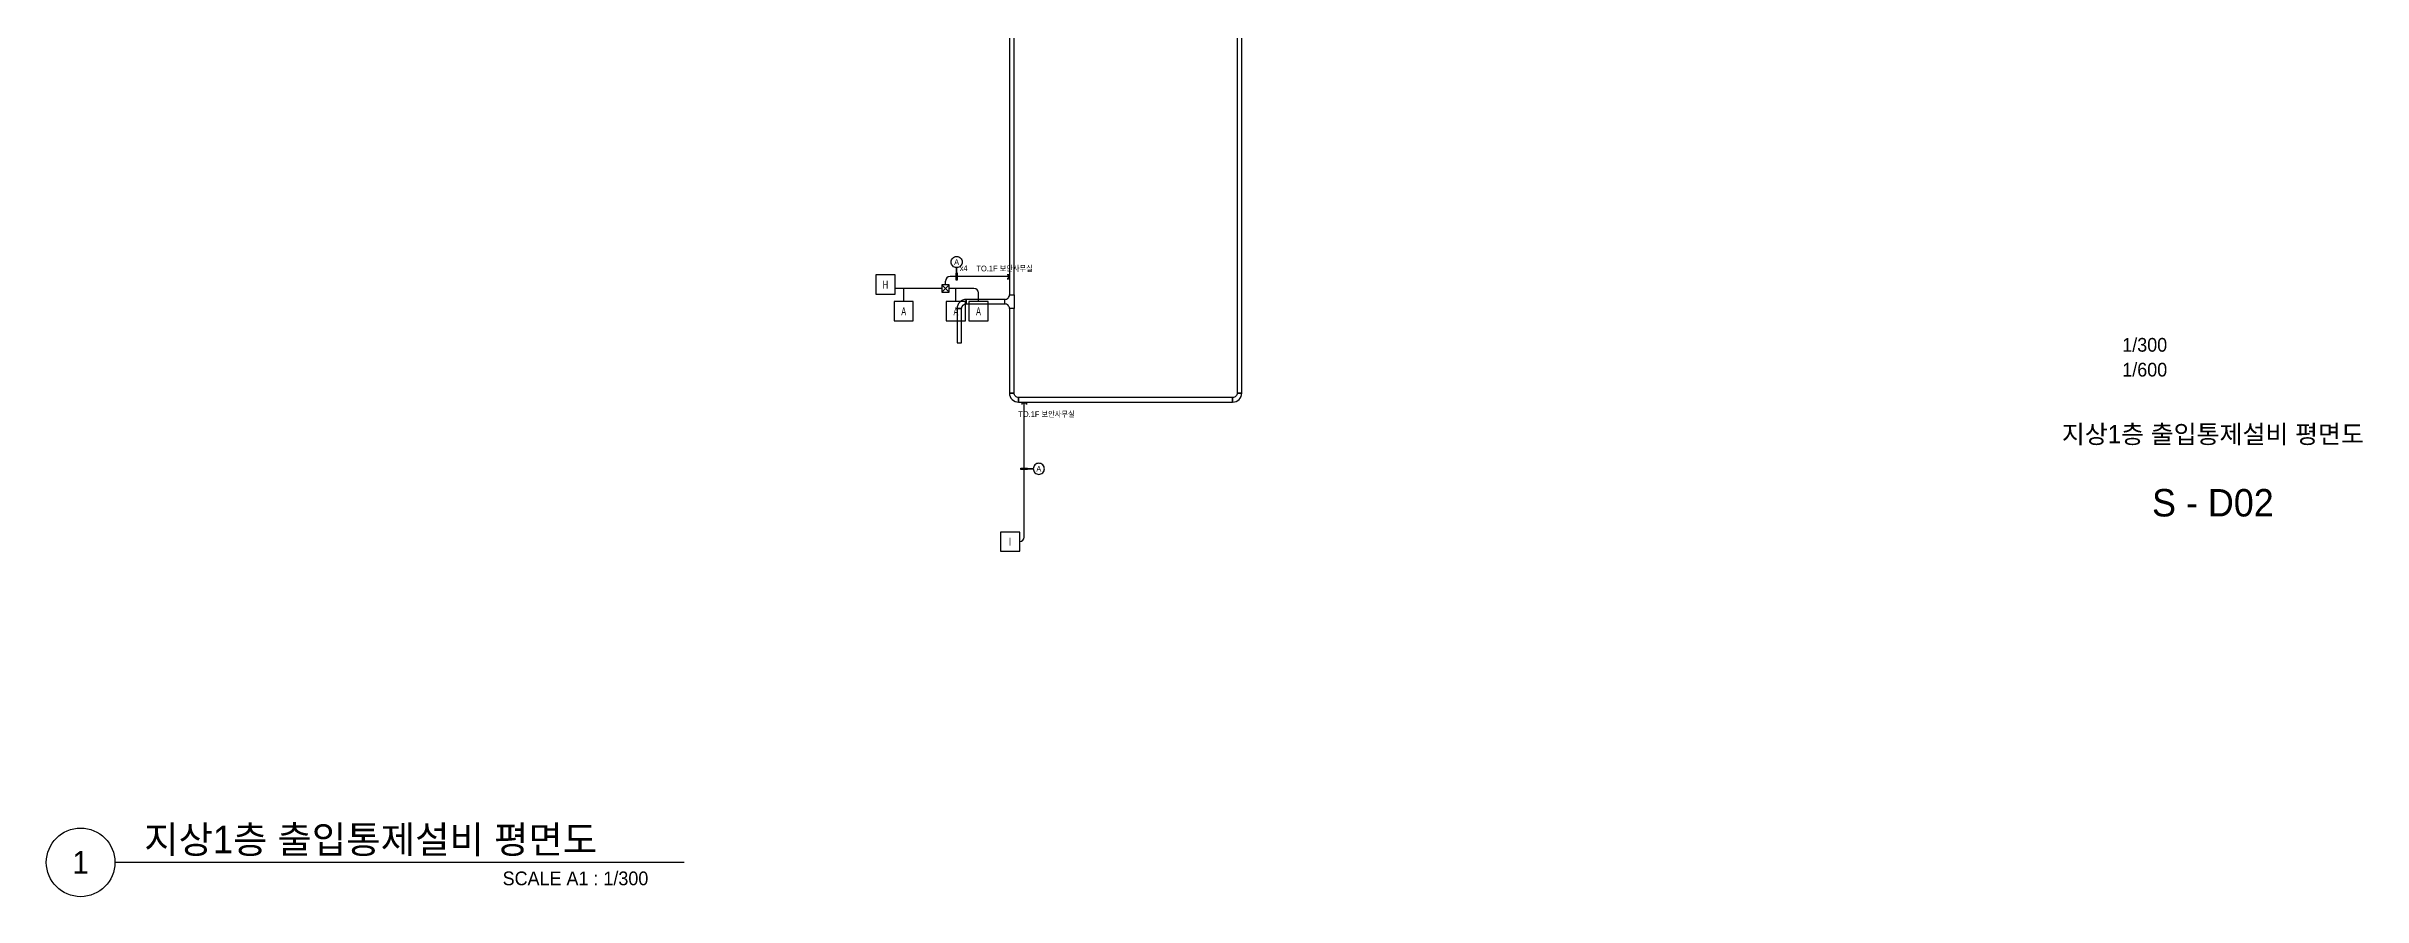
# Model space of a CAD drawing. Header units: millimetres. Extents: x 88230 to 502050, y -351975 to 882900.
# Drawn here: x 91128 to 243076, y -347550 to -291770 of the extents above; entities that cross this region are included whole.
import ezdxf
from ezdxf.enums import TextEntityAlignment as Align

# ---------------------------------------------------------------- set-up
doc = ezdxf.new("R2010")
doc.units = ezdxf.units.MM
doc.header["$LTSCALE"] = 150
for name, color, linetype in [('------16 CCTV', 3, 'Continuous'), ('-----20 General Symbol', 3, 'Continuous'), ('-----27 Communication Cable Tray', 2, 'Continuous'), ('-----29 Indicator', 1, 'Continuous'), ('-----30 Text', 2, 'Continuous'), ('-----41 Drawing Title', 2, 'Continuous'), ('-----42 Drawing Number', 2, 'Continuous'), ('-----43 Drawing Scale', 3, 'Continuous'), ('4', 4, 'Continuous')]:
    doc.layers.add(name, color=color, linetype=linetype)
doc.styles.add('ELEC', font='')
doc.styles.get('ELEC').set_extended_font_data('Dotum')

# ---------------------------------------------------------------- blocks, each defined once
blk = doc.blocks.new('GOK_I')
at = {"layer": '-----20 General Symbol', "color": 1}
blk.add_lwpolyline([(272950, 39120), (274750, 39120), (274750, 40920), (272950, 40920)], close=True, dxfattribs=at)
at = {"layer": '-----20 General Symbol', "color": 3, "style": 'ELEC', "width": 0.7}
blk.add_text('I', height=750, dxfattribs=at).set_placement((273850, 40020), align=Align.MIDDLE_CENTER)
blk = doc.blocks.new('O08')
blk.add_hatch(color=256).paths.add_polyline_path([(120, 51), (-120, 51), (-120, 0), (120, 0)])
blk.add_lwpolyline([(120, 127.5), (120, 0), (-120, 0), (-120, 127.5), (-120, 51), (120, 51)])
blk = doc.blocks.new('GOK_H')
at = {"layer": '-----20 General Symbol', "color": 1}
blk.add_lwpolyline([(139470, -259730), (140730, -259730), (140730, -258470), (139470, -258470)], close=True, dxfattribs=at)
at = {"layer": '-----20 General Symbol', "color": 3, "style": 'ELEC', "width": 0.7}
blk.add_text('H', height=525, dxfattribs=at).set_placement((140100, -259100), align=Align.MIDDLE_CENTER)
blk = doc.blocks.new('GOK_A')
at = {"layer": '-----20 General Symbol', "color": 1}
blk.add_lwpolyline([(272950, 44280), (274750, 44280), (274750, 46080), (272950, 46080)], close=True, dxfattribs=at)
at = {"layer": '-----20 General Symbol', "color": 3, "style": 'ELEC', "width": 0.7}
blk.add_text('A', height=750, dxfattribs=at).set_placement((273850, 45180), align=Align.MIDDLE_CENTER)
blk = doc.blocks.new('BOX')
at = {"layer": '-----20 General Symbol'}
for p, q in [((200, 200), (-200, -200)), ((-200, 200), (200, -200))]:
    blk.add_line(p, q, dxfattribs=at)
blk.add_lwpolyline([(-200, 200), (200, 200), (200, -200), (-200, -200)], close=True, dxfattribs=at)

msp = doc.modelspace()

# ---------------------------------------------------------------- linework, layer by layer
at = {"layer": '-----27 Communication Cable Tray', "elevation": 0}
for points in [[(169546, -314511), (169546, -277927), (169246, -277927), (169246, -314511)], [(154606, -308071), (154607, -278931), (154307, -278931), (154306, -308071)], [(154007, -308371), (151467, -308371), (151467, -308671), (154007, -308671)], [(151167, -311223), (151167, -308971), (150867, -308971), (150867, -311223)], [(154606, -314511), (154606, -308971), (154306, -308971), (154306, -314511)], [(168946, -314811), (154906, -314811), (154906, -315111), (168946, -315111)]]:
    msp.add_lwpolyline(points, close=True, dxfattribs=at)
for points in [[(151167, -308971), (151167, -308971, -0.4142136), (151467, -308671), (151467, -308671), (151467, -308371, 0.4142136), (150867, -308971)], [(154306, -308071), (154606, -308071), (154606, -308071), (154606, -308971), (154306, -308971, 0.4142136), (154006, -308671), (154006, -308371), (154006, -308371, 0.4142136)], [(154906, -314811), (154906, -314811, -0.4142136), (154606, -314511), (154606, -314511), (154306, -314511, 0.4142136), (154906, -315111)], [(169246, -314511), (169246, -314511, -0.4142136), (168946, -314811), (168946, -314811), (168946, -315111, 0.4142136), (169546, -314511)]]:
    msp.add_lwpolyline(points, format="xyb", close=True, dxfattribs=at)
at = {"layer": '-----29 Indicator', "color": 1, "elevation": 0}
for points in [[(150842, -306286), (150842, -306659), (150791, -306659), (150791, -307095), (150894, -307095), (150894, -306659), (150817, -306659), (150842, -306659), (150842, -306286, -0.4142136), (150478, -305922, -0.4142136), (150842, -305557, -0.4142136), (151207, -305922, -0.4142136), (150842, -306286, -0.1510418)], [(155873, -319483), (155500, -319483), (155500, -319535), (155064, -319535), (155064, -319432), (155500, -319432), (155500, -319509), (155500, -319483), (155873, -319483, 0.4142136), (156237, -319848, 0.4142136), (156602, -319483, 0.4142136), (156237, -319118, 0.4142136), (155873, -319483, 0.1510418)]]:
    msp.add_lwpolyline(points, format="xyb", dxfattribs=at)
at = {"layer": '-----41 Drawing Title', "color": 7}
msp.add_line((132972, -345300), (95628, -345300), dxfattribs=at)
msp.add_circle((93378, -345300), 2250, dxfattribs=at)
at = {"layer": '4'}
for p, q in [((154245, -306877), (150410, -306877)), ((149870, -307657), (146804, -307657)), ((147372, -308518), (147372, -307657)), ((150110, -307417), (150110, -307177)), ((151976, -307657), (150350, -307657)), ((150796, -308518), (150796, -307657)), ((152276, -308518), (152276, -307907)), ((155282, -323959), (155282, -315111))]:
    msp.add_line(p, q, dxfattribs=at)
for centre, start, end in [((150410, -307177, 0), 90, 180), ((151976, -307957), 0, 90), ((154982, -323959), 270, 0)]:
    msp.add_arc(centre, 300, start, end, dxfattribs=at)

# ---------------------------------------------------------------- block references
at = {"layer": '------16 CCTV', "lineweight": 0, "extrusion": (0, 0, -1), "xscale": 1.2, "yscale": 1.2, "zscale": -1.2}
msp.add_blockref('BOX', (-150110, -307657), dxfattribs=at)
at = {"layer": '-----20 General Symbol'}
msp.add_blockref('GOK_H', (6074, -48295), dxfattribs=at)
at = {"layer": '-----20 General Symbol', "xscale": 0.6999999999970896, "yscale": 0.6999999999970896, "zscale": 0.6999999999970896}
for name, p in [('GOK_A', (-44323, -340774)), ('GOK_A', (-40899, -340774)), ('GOK_A', (-39419, -340774)), ('GOK_I', (-37343, -352273))]:
    msp.add_blockref(name, p, dxfattribs=at)
at = {"layer": '4', "xscale": 1.199999999953434, "yscale": 1.199999999953434, "zscale": 1.199999999953434}
for p, rotation in [((154306, -306877), 89.99999999999999), ((155282, -315111), 180)]:
    msp.add_blockref('O08', p, dxfattribs=dict(at, rotation=rotation))

# ---------------------------------------------------------------- texts
at = {"layer": '-----30 Text', "style": 'ELEC'}
for p in [(150842, -305922), (156233, -319483)]:
    msp.add_text('A', height=375, dxfattribs=at).set_placement(p, align=Align.MIDDLE)
msp.add_text('x4', height=375, dxfattribs=at).set_placement((151051, -306502))
at = {"layer": '-----41 Drawing Title', "style": 'ELEC'}
msp.add_text('지상1층 출입통제설비 평면도', height=1200, dxfattribs=at).set_placement((233250, -317210), align=Align.MIDDLE_CENTER)
at = {"layer": '-----41 Drawing Title', "color": 2, "style": 'ELEC'}
msp.add_text('지상1층 출입통제설비 평면도', height=1800, dxfattribs=at).set_placement((97545, -344700))
at = {"layer": '-----41 Drawing Title', "color": 7, "style": 'ELEC'}
msp.add_text('1', height=1500, dxfattribs=at).set_placement((93378, -345300), align=Align.MIDDLE)
at = {"layer": '-----41 Drawing Title', "style": 'ELEC'}
msp.add_text('SCALE A1 : 1/300', height=900, dxfattribs=at).set_placement((130617, -346800), align=Align.RIGHT)
at = {"layer": '-----42 Drawing Number', "style": 'ELEC'}
msp.add_text('S - D02', height=1800, dxfattribs=at).set_placement((233250, -321710), align=Align.MIDDLE_CENTER)
at = {"layer": '-----43 Drawing Scale', "style": 'ELEC'}
for s, p in [('1/300', (228779, -311350)), ('1/600', (228779, -312980))]:
    msp.add_text(s, height=900, dxfattribs=at).set_placement(p, align=Align.MIDDLE_CENTER)
at = {"style": 'ELEC', "width": 0.9}
for p in [(153990, -306334), (156734, -315884)]:
    msp.add_text('TO.1F 보안사무실', height=375, dxfattribs=at).set_placement(p, align=Align.MIDDLE)

doc.saveas('drawing.dxf')
